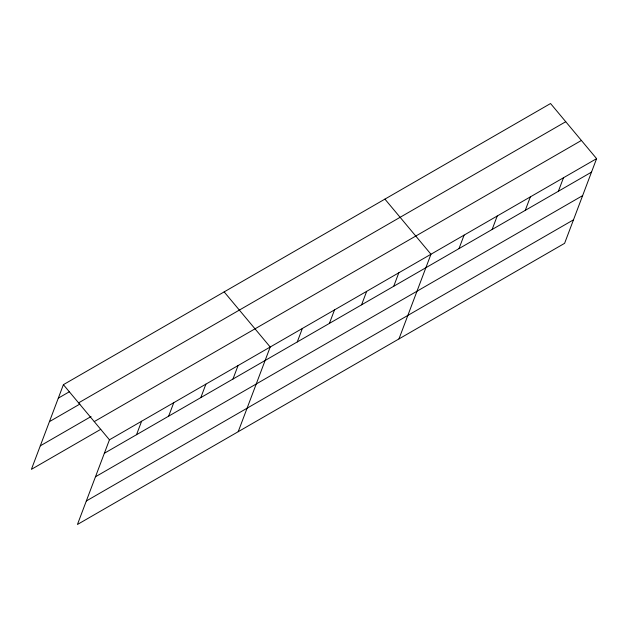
<?xml version="1.0" encoding="UTF-8"?>
<svg xmlns="http://www.w3.org/2000/svg" width="628" height="628" viewBox="0 0 628 628"><rect width="100%" height="100%" fill="white"/><g stroke="black" fill="none" stroke-linecap="round" stroke-linejoin="round"><path stroke-width="0.94" d="M596.6 158.649L109.445 439.796L77.448 524.474L564.603 243.326L596.6 158.649L550.552 103.526L63.397 384.674L31.4 469.351L100.778 429.309M136.512 434.709L141.598 421.239M168.657 416.16L173.752 402.689M200.811 397.603L205.906 384.132M232.964 379.045L238.059 365.575M238.208 431.695L270.205 347.017L224.157 291.894M297.272 341.938L302.358 328.46M329.417 323.381L334.512 309.91M361.571 304.823L366.666 291.353M393.725 286.266L398.819 272.795M398.968 338.916L430.965 254.238L384.917 199.115M459.005 248.594L464.092 235.123M492.132 229.479L497.219 216.008M525.259 210.356L530.346 196.886M558.386 191.242L563.473 177.771M58.31 398.144L69.308 391.794M78.594 402.862L565.75 121.714M49.424 421.639L79.889 404.063M40.278 445.849L91.044 416.552M94.247 421.608L581.402 140.46M104.358 453.267L591.513 172.127M95.48 476.77L582.627 195.622M86.326 500.979L573.482 219.831M63.397 384.674L109.445 439.796"/></g></svg>
